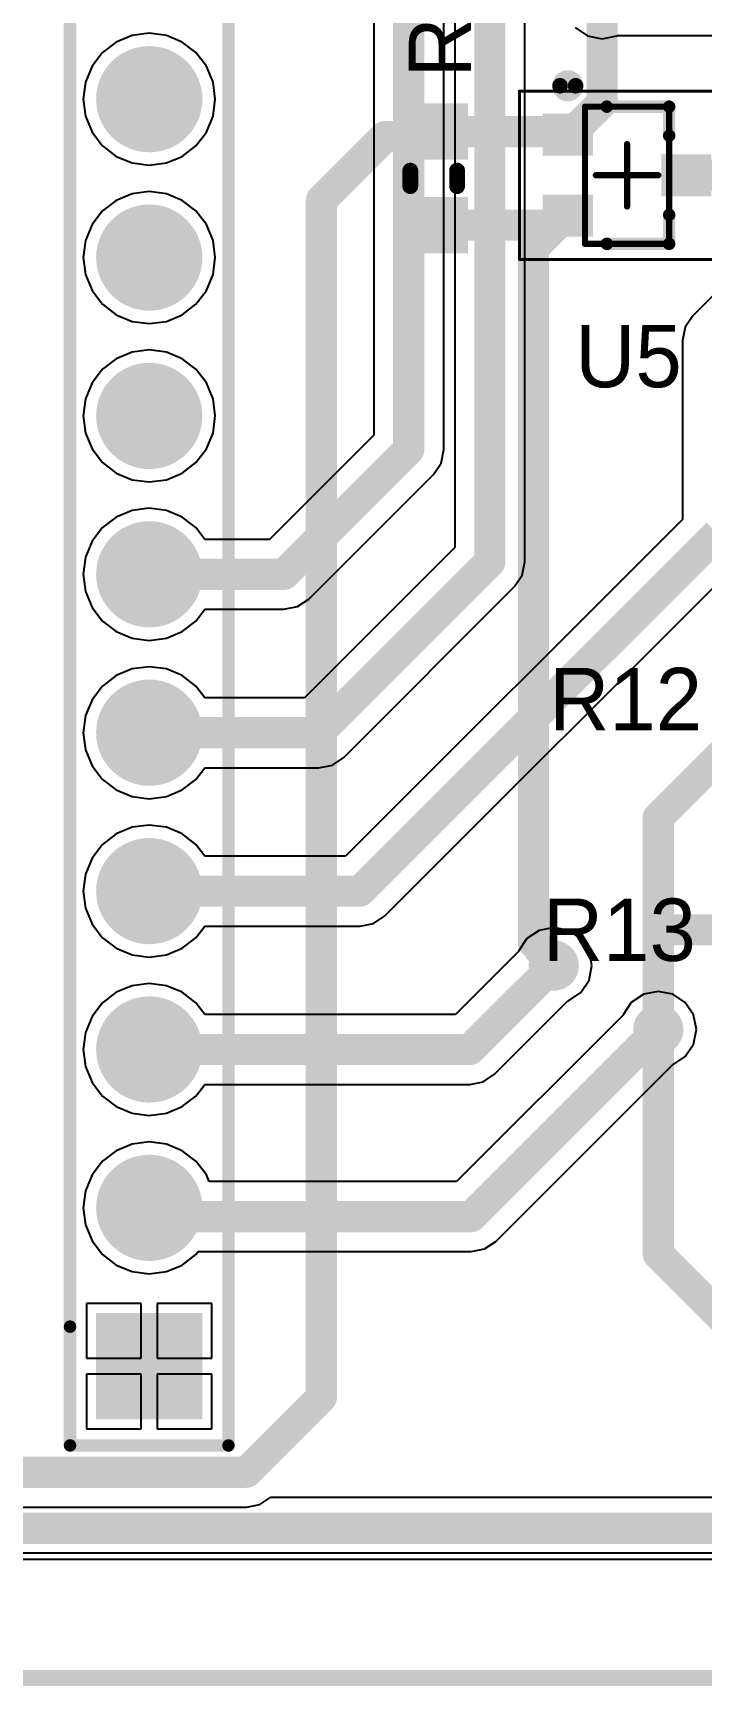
# Model space of a CAD drawing. Header units: millimetres. Extents: x -0.1 to 49.1, y -0.1 to 70.1.
# Drawn here: x 18.38 to 29.1, y -0.13 to 26.38 of the extents above; entities that cross this region are included whole.
import ezdxf

# ---------------------------------------------------------------- set-up
doc = ezdxf.new("R2010")
doc.units = ezdxf.units.MM
for name, color, linetype in [('BottomLayer', 5, 'Continuous'), ('BottomSolder', 6, 'Continuous'), ('Mechanical1', 6, 'Continuous'), ('Mechanical13', 56, 'Continuous'), ('Mechanical15', 56, 'Continuous'), ('MultiLayer', 9, 'Continuous'), ('TopLayer', 1, 'Continuous'), ('TopOverlay', 2, 'Continuous'), ('TopPaste', 8, 'Continuous'), ('TopSolder', 216, 'Continuous')]:
    doc.layers.add(name, color=color, linetype=linetype)

# ---------------------------------------------------------------- blocks, each defined once
blk = doc.blocks.new('DMN63D8LW_10')
at = {"layer": 'Mechanical13', "const_width": 0.1}
for points in [[(-0.675, -1.1), (-0.675, 1.1)], [(-0.675, 1.1), (0.675, 1.1)], [(0.675, -1.1), (0.675, 1.1)], [(-0.675, -1.1), (0.675, -1.1)]]:
    blk.add_lwpolyline(points, dxfattribs=at)
at = {"layer": 'Mechanical13', "const_width": 0.05}
for points in [[(-0.7, 1.1, 1), (-0.65, 1.1, 1)], [(-0.7, 1.1, 1), (-0.65, 1.1, 1)], [(0.65, 1.1, 1), (0.7, 1.1, 1)], [(0.65, 1.1, 1), (0.7, 1.1, 1)], [(-0.7, -1.1, 1), (-0.65, -1.1, 1)], [(-0.7, -1.1, 1), (-0.65, -1.1, 1)], [(0.65, -1.1, 1), (0.7, -1.1, 1)], [(0.65, -1.1, 1), (0.7, -1.1, 1)]]:
    blk.add_lwpolyline(points, format="xyb", close=True, dxfattribs=at)
at = {"layer": 'Mechanical15'}
for points, const_width in [([(-1.725, -1.35), (-1.725, 1.35)], 0.05), ([(-1.725, 1.35), (1.725, 1.35)], 0.05), ([(1.725, -1.35), (1.725, 1.35)], 0.05), ([(0, -0.5), (0, 0.5)], 0.1), ([(-0.5, 0), (0.5, 0)], 0.1), ([(-1.725, -1.35), (1.725, -1.35)], 0.05)]:
    blk.add_lwpolyline(points, dxfattribs=dict(at, const_width=const_width))
for points, const_width in [([(-1.737, 1.35, 1), (-1.713, 1.35, 1)], 0.025), ([(-1.737, 1.35, 1), (-1.713, 1.35, 1)], 0.025), ([(1.713, 1.35, 1), (1.737, 1.35, 1)], 0.025), ([(1.713, 1.35, 1), (1.737, 1.35, 1)], 0.025), ([(-0.025, 0.5, 1), (0.025, 0.5, 1)], 0.05), ([(-0.525, 0, 1), (-0.475, 0, 1)], 0.05), ([(0.475, 0, 1), (0.525, 0, 1)], 0.05), ([(-0.025, -0.5, 1), (0.025, -0.5, 1)], 0.05), ([(-1.737, -1.35, 1), (-1.713, -1.35, 1)], 0.025), ([(-1.737, -1.35, 1), (-1.713, -1.35, 1)], 0.025), ([(1.713, -1.35, 1), (1.737, -1.35, 1)], 0.025), ([(1.713, -1.35, 1), (1.737, -1.35, 1)], 0.025)]:
    blk.add_lwpolyline(points, format="xyb", close=True, dxfattribs=dict(at, const_width=const_width))
at = {"layer": 'TopLayer'}
for points in [[(-0.65, 0.415), (-0.65, 0.885), (-1.25, 0.415), (-1.25, 0.885)], [(1.25, -0.235), (1.25, 0.235), (0.65, -0.235), (0.65, 0.235)], [(-0.65, -0.885), (-0.65, -0.415), (-1.25, -0.885), (-1.25, -0.415)]]:
    blk.add_solid(points, dxfattribs=at)
at = {"layer": 'TopOverlay'}
for points, const_width in [([(-0.825, 1.435, 1), (-1.075, 1.435, 1)], 0.25), ([(-1.138, 1.435, 1), (-1.013, 1.435, 1)], 0.125), ([(-0.887, 1.435, 1), (-0.763, 1.435, 1)], 0.125), ([(-0.375, 1.1, 1), (-0.275, 1.1, 1)], 0.1), ([(0.625, 1.1, 1), (0.725, 1.1, 1)], 0.1), ([(0.625, 1.1, 1), (0.725, 1.1, 1)], 0.1), ([(0.625, 0.635, 1), (0.725, 0.635, 1)], 0.1), ([(0.625, -0.635, 1), (0.725, -0.635, 1)], 0.1), ([(-0.375, -1.1, 1), (-0.275, -1.1, 1)], 0.1), ([(0.625, -1.1, 1), (0.725, -1.1, 1)], 0.1), ([(0.625, -1.1, 1), (0.725, -1.1, 1)], 0.1)]:
    blk.add_lwpolyline(points, format="xyb", close=True, dxfattribs=dict(at, const_width=const_width))
at = {"layer": 'TopOverlay', "const_width": 0.2}
for points in [[(-0.325, 1.1), (0.675, 1.1)], [(0.675, 0.635), (0.675, 1.1)], [(0.675, -1.1), (0.675, -0.635)], [(-0.325, -1.1), (0.675, -1.1)]]:
    blk.add_lwpolyline(points, dxfattribs=at)
at = {"layer": 'TopPaste'}
for points in [[(-0.65, 0.415), (-0.65, 0.885), (-1.25, 0.415), (-1.25, 0.885)], [(1.25, -0.235), (1.25, 0.235), (0.65, -0.235), (0.65, 0.235)], [(-0.65, -0.885), (-0.65, -0.415), (-1.25, -0.885), (-1.25, -0.415)]]:
    blk.add_solid(points, dxfattribs=at)
at = {"layer": 'TopSolder'}
for points in [[(-0.548, 0.313), (-0.548, 0.987), (-1.352, 0.313), (-1.352, 0.987)], [(1.352, -0.337), (1.352, 0.337), (0.548, -0.337), (0.548, 0.337)], [(-0.548, -0.987), (-0.548, -0.313), (-1.352, -0.987), (-1.352, -0.313)]]:
    blk.add_solid(points, dxfattribs=at)
blk = doc.blocks.new('R___0603__1608_________14')
at = {"layer": 'TopLayer'}
for points in [[(-0.35, -0.45), (0.35, -0.45), (-0.35, 0.45), (0.35, 0.45)], [(1.15, -0.45), (1.85, -0.45), (1.15, 0.45), (1.85, 0.45)]]:
    blk.add_solid(points, dxfattribs=at)
at = {"layer": 'TopOverlay', "const_width": 0.254}
for points in [[(0.875, 0.375), (0.625, 0.375)], [(0.875, -0.375), (0.625, -0.375)]]:
    blk.add_lwpolyline(points, dxfattribs=at)
at = {"layer": 'TopOverlay', "const_width": 0.127}
for points in [[(0.562, 0.375, 1), (0.689, 0.375, 1)], [(0.811, 0.375, 1), (0.938, 0.375, 1)], [(0.562, -0.375, 1), (0.689, -0.375, 1)], [(0.811, -0.375, 1), (0.938, -0.375, 1)]]:
    blk.add_lwpolyline(points, format="xyb", close=True, dxfattribs=at)
at = {"layer": 'TopPaste'}
for points in [[(-0.35, -0.45), (0.35, -0.45), (-0.35, 0.45), (0.35, 0.45)], [(1.15, -0.45), (1.85, -0.45), (1.15, 0.45), (1.85, 0.45)]]:
    blk.add_solid(points, dxfattribs=at)
at = {"layer": 'TopSolder'}
for points in [[(-0.452, -0.552), (0.452, -0.552), (-0.452, 0.552), (0.452, 0.552)], [(1.048, -0.552), (1.952, -0.552), (1.048, 0.552), (1.952, 0.552)]]:
    blk.add_solid(points, dxfattribs=at)
blk = doc.blocks.new('HDR1X24_25')
at = {"layer": 'BottomLayer', "const_width": 0.75}
for points in [[(2.165, 0, 1), (2.915, 0, 1)], [(4.705, 0, 1), (5.455, 0, 1)], [(7.245, 0, 1), (7.995, 0, 1)], [(9.785, 0, 1), (10.535, 0, 1)], [(12.325, 0, 1), (13.075, 0, 1)], [(14.865, 0, 1), (15.615, 0, 1)], [(17.405, 0, 1), (18.155, 0, 1)], [(19.945, 0, 1), (20.695, 0, 1)]]:
    blk.add_lwpolyline(points, format="xyb", close=True, dxfattribs=at)
at = {"layer": 'BottomLayer'}
blk.add_solid([(-0.75, -0.75), (0.75, -0.75), (-0.75, 0.75), (0.75, 0.75)], dxfattribs=at)
at = {"layer": 'BottomSolder', "const_width": 0.852}
for points in [[(2.114, 0, 1), (2.966, 0, 1)], [(4.654, 0, 1), (5.506, 0, 1)], [(7.194, 0, 1), (8.046, 0, 1)], [(9.734, 0, 1), (10.586, 0, 1)], [(12.274, 0, 1), (13.126, 0, 1)], [(14.814, 0, 1), (15.666, 0, 1)], [(17.354, 0, 1), (18.206, 0, 1)], [(19.894, 0, 1), (20.746, 0, 1)]]:
    blk.add_lwpolyline(points, format="xyb", close=True, dxfattribs=at)
at = {"layer": 'BottomSolder'}
blk.add_solid([(-0.852, -0.852), (0.852, -0.852), (-0.852, 0.852), (0.852, 0.852)], dxfattribs=at)
at = {"layer": 'MultiLayer', "const_width": 0.75}
for points in [[(2.165, 0, 1), (2.915, 0, 1)], [(4.705, 0, 1), (5.455, 0, 1)], [(7.245, 0, 1), (7.995, 0, 1)], [(9.785, 0, 1), (10.535, 0, 1)], [(12.325, 0, 1), (13.075, 0, 1)], [(14.865, 0, 1), (15.615, 0, 1)], [(17.405, 0, 1), (18.155, 0, 1)], [(19.945, 0, 1), (20.695, 0, 1)]]:
    blk.add_lwpolyline(points, format="xyb", close=True, dxfattribs=at)
at = {"layer": 'MultiLayer'}
blk.add_solid([(-0.75, -0.75), (0.75, -0.75), (-0.75, 0.75), (0.75, 0.75)], dxfattribs=at)
at = {"layer": 'TopLayer', "const_width": 0.75}
for points in [[(2.165, 0, 1), (2.915, 0, 1)], [(4.705, 0, 1), (5.455, 0, 1)], [(7.245, 0, 1), (7.995, 0, 1)], [(9.785, 0, 1), (10.535, 0, 1)], [(12.325, 0, 1), (13.075, 0, 1)], [(14.865, 0, 1), (15.615, 0, 1)], [(17.405, 0, 1), (18.155, 0, 1)], [(19.945, 0, 1), (20.695, 0, 1)]]:
    blk.add_lwpolyline(points, format="xyb", close=True, dxfattribs=at)
at = {"layer": 'TopLayer'}
blk.add_solid([(-0.75, -0.75), (0.75, -0.75), (-0.75, 0.75), (0.75, 0.75)], dxfattribs=at)
at = {"layer": 'TopOverlay', "const_width": 0.2}
for points in [[(-1.27, 1.27), (0.635, 1.27)], [(-1.27, 1.27), (-1.27, -1.27)], [(0.635, 1.27), (59.69, 1.27)], [(-1.27, -1.27), (59.69, -1.27)]]:
    blk.add_lwpolyline(points, dxfattribs=at)
at = {"layer": 'TopOverlay', "const_width": 0.1}
for points in [[(-1.32, 1.27, 1), (-1.22, 1.27, 1)], [(-1.32, 1.27, 1), (-1.22, 1.27, 1)], [(0.585, 1.27, 1), (0.685, 1.27, 1)], [(0.585, 1.27, 1), (0.685, 1.27, 1)], [(-1.32, -1.27, 1), (-1.22, -1.27, 1)], [(-1.32, -1.27, 1), (-1.22, -1.27, 1)]]:
    blk.add_lwpolyline(points, format="xyb", close=True, dxfattribs=at)
at = {"layer": 'TopSolder', "const_width": 0.852}
for points in [[(2.114, 0, 1), (2.966, 0, 1)], [(4.654, 0, 1), (5.506, 0, 1)], [(7.194, 0, 1), (8.046, 0, 1)], [(9.734, 0, 1), (10.586, 0, 1)], [(12.274, 0, 1), (13.126, 0, 1)], [(14.814, 0, 1), (15.666, 0, 1)], [(17.354, 0, 1), (18.206, 0, 1)], [(19.894, 0, 1), (20.746, 0, 1)]]:
    blk.add_lwpolyline(points, format="xyb", close=True, dxfattribs=at)
at = {"layer": 'TopSolder'}
blk.add_solid([(-0.852, -0.852), (0.852, -0.852), (-0.852, 0.852), (0.852, 0.852)], dxfattribs=at)

msp = doc.modelspace()

# ---------------------------------------------------------------- linework, layer by layer
at = {"layer": 'BottomLayer'}
for p, q in [((23.839, 34.359), (23.839, 19.932)), ((24.961, 19.7), (24.961, 34.359)), ((25.139, 28.059), (25.139, 18.132)), ((26.261, 17.9), (26.261, 28.059)), ((19.966, 26.343), (19.71, 26.237)), ((20.24, 26.379), (19.966, 26.343)), ((20.514, 26.343), (20.24, 26.379)), ((20.77, 26.237), (20.514, 26.343)), ((27.067, 26.467), (27.266, 26.335)), ((27.266, 26.335), (27.5, 26.288)), ((27.5, 26.288), (27.734, 26.335)), ((27.734, 26.335), (27.741, 26.339)), ((27.741, 26.339), (41.74, 26.339)), ((19.491, 26.069), (19.323, 25.85)), ((19.71, 26.237), (19.491, 26.069)), ((20.989, 26.069), (20.77, 26.237)), ((21.157, 25.85), (20.989, 26.069)), ((19.323, 25.85), (19.217, 25.594)), ((21.263, 25.594), (21.157, 25.85)), ((19.217, 25.594), (19.181, 25.32)), ((21.299, 25.32), (21.263, 25.594)), ((19.181, 25.32), (19.217, 25.046)), ((21.263, 25.046), (21.299, 25.32)), ((19.217, 25.046), (19.323, 24.79)), ((21.157, 24.79), (21.263, 25.046)), ((19.323, 24.79), (19.491, 24.571)), ((20.989, 24.571), (21.157, 24.79)), ((19.491, 24.571), (19.71, 24.403)), ((19.71, 24.403), (19.966, 24.297)), ((20.514, 24.297), (20.77, 24.403)), ((20.77, 24.403), (20.989, 24.571)), ((19.966, 24.297), (20.24, 24.261)), ((20.24, 24.261), (20.514, 24.297)), ((19.71, 23.697), (19.491, 23.529)), ((19.966, 23.803), (19.71, 23.697)), ((20.24, 23.839), (19.966, 23.803)), ((20.514, 23.803), (20.24, 23.839)), ((20.77, 23.697), (20.514, 23.803)), ((20.989, 23.529), (20.77, 23.697)), ((30.803, 23.697), (28.953, 21.847)), ((19.491, 23.529), (19.323, 23.31)), ((21.157, 23.31), (20.989, 23.529)), ((19.323, 23.31), (19.217, 23.054)), ((21.263, 23.054), (21.157, 23.31)), ((19.217, 23.054), (19.181, 22.78)), ((21.299, 22.78), (21.263, 23.054)), ((19.181, 22.78), (19.217, 22.506)), ((21.263, 22.506), (21.299, 22.78)), ((19.217, 22.506), (19.323, 22.25)), ((21.157, 22.25), (21.263, 22.506)), ((19.323, 22.25), (19.491, 22.031)), ((19.491, 22.031), (19.71, 21.863)), ((20.77, 21.863), (20.989, 22.031)), ((20.989, 22.031), (21.157, 22.25)), ((19.71, 21.863), (19.966, 21.757)), ((19.966, 21.757), (20.24, 21.721)), ((20.24, 21.721), (20.514, 21.757)), ((20.514, 21.757), (20.77, 21.863)), ((28.953, 21.847), (28.832, 21.665)), ((28.832, 21.665), (28.789, 21.45)), ((19.966, 21.263), (19.71, 21.157)), ((20.24, 21.299), (19.966, 21.263)), ((20.514, 21.263), (20.24, 21.299)), ((20.77, 21.157), (20.514, 21.263)), ((28.789, 21.45), (28.789, 18.582)), ((19.491, 20.989), (19.323, 20.77)), ((19.71, 21.157), (19.491, 20.989)), ((20.989, 20.989), (20.77, 21.157)), ((21.157, 20.77), (20.989, 20.989)), ((19.323, 20.77), (19.217, 20.514)), ((21.263, 20.514), (21.157, 20.77)), ((19.217, 20.514), (19.181, 20.24)), ((21.299, 20.24), (21.263, 20.514)), ((19.181, 20.24), (19.217, 19.966)), ((21.263, 19.966), (21.299, 20.24)), ((19.217, 19.966), (19.323, 19.71)), ((21.157, 19.71), (21.263, 19.966)), ((23.839, 19.932), (22.168, 18.261)), ((19.323, 19.71), (19.491, 19.491)), ((20.989, 19.491), (21.157, 19.71)), ((24.918, 19.485), (24.961, 19.7)), ((19.491, 19.491), (19.71, 19.323)), ((20.77, 19.323), (20.989, 19.491)), ((24.797, 19.303), (24.918, 19.485)), ((19.71, 19.323), (19.966, 19.217)), ((19.966, 19.217), (20.24, 19.181)), ((20.24, 19.181), (20.514, 19.217)), ((20.514, 19.217), (20.77, 19.323)), ((22.797, 17.303), (24.797, 19.303)), ((19.71, 18.617), (19.491, 18.449)), ((19.966, 18.723), (19.71, 18.617)), ((20.24, 18.759), (19.966, 18.723)), ((20.514, 18.723), (20.24, 18.759)), ((20.77, 18.617), (20.514, 18.723)), ((20.989, 18.449), (20.77, 18.617)), ((28.789, 18.582), (23.388, 13.181)), ((19.491, 18.449), (19.323, 18.23)), ((21.133, 18.261), (20.989, 18.449)), ((19.323, 18.23), (19.217, 17.974)), ((22.168, 18.261), (21.133, 18.261)), ((25.139, 18.132), (22.728, 15.721)), ((19.217, 17.974), (19.181, 17.7)), ((24.017, 12.223), (29.747, 17.953)), ((26.218, 17.685), (26.261, 17.9)), ((19.181, 17.7), (19.217, 17.426)), ((23.357, 14.763), (26.097, 17.503)), ((26.097, 17.503), (26.218, 17.685)), ((19.217, 17.426), (19.323, 17.17)), ((22.615, 17.182), (22.797, 17.303)), ((19.323, 17.17), (19.491, 16.951)), ((20.989, 16.951), (21.133, 17.139)), ((21.133, 17.139), (22.4, 17.139)), ((22.4, 17.139), (22.615, 17.182)), ((19.491, 16.951), (19.71, 16.783)), ((19.71, 16.783), (19.966, 16.677)), ((20.514, 16.677), (20.77, 16.783)), ((20.77, 16.783), (20.989, 16.951)), ((19.966, 16.677), (20.24, 16.641)), ((20.24, 16.641), (20.514, 16.677)), ((19.966, 16.183), (19.71, 16.077)), ((20.24, 16.219), (19.966, 16.183)), ((20.514, 16.183), (20.24, 16.219)), ((20.77, 16.077), (20.514, 16.183)), ((19.491, 15.909), (19.323, 15.69)), ((19.71, 16.077), (19.491, 15.909)), ((20.989, 15.909), (20.77, 16.077)), ((21.133, 15.721), (20.989, 15.909)), ((19.323, 15.69), (19.217, 15.434)), ((22.728, 15.721), (21.133, 15.721)), ((19.217, 15.434), (19.181, 15.16)), ((19.181, 15.16), (19.217, 14.886)), ((19.217, 14.886), (19.323, 14.63)), ((19.323, 14.63), (19.491, 14.411)), ((20.989, 14.411), (21.133, 14.599)), ((21.133, 14.599), (22.96, 14.599)), ((22.96, 14.599), (23.175, 14.642)), ((23.175, 14.642), (23.357, 14.763)), ((19.491, 14.411), (19.71, 14.243)), ((20.77, 14.243), (20.989, 14.411)), ((19.71, 14.243), (19.966, 14.137)), ((19.966, 14.137), (20.24, 14.101)), ((20.24, 14.101), (20.514, 14.137)), ((20.514, 14.137), (20.77, 14.243)), ((19.71, 13.537), (19.491, 13.369)), ((19.966, 13.643), (19.71, 13.537)), ((20.24, 13.679), (19.966, 13.643)), ((20.514, 13.643), (20.24, 13.679)), ((20.77, 13.537), (20.514, 13.643)), ((20.989, 13.369), (20.77, 13.537)), ((19.491, 13.369), (19.323, 13.15)), ((21.133, 13.181), (20.989, 13.369)), ((19.323, 13.15), (19.217, 12.894)), ((23.388, 13.181), (21.133, 13.181)), ((19.217, 12.894), (19.181, 12.62)), ((19.181, 12.62), (19.217, 12.346)), ((19.217, 12.346), (19.323, 12.09)), ((23.835, 12.102), (24.017, 12.223)), ((19.323, 12.09), (19.491, 11.871)), ((20.989, 11.871), (21.133, 12.059)), ((21.133, 12.059), (23.62, 12.059)), ((23.62, 12.059), (23.835, 12.102)), ((26.491, 11.99), (26.292, 11.858)), ((26.725, 12.037), (26.491, 11.99)), ((26.959, 11.99), (26.725, 12.037)), ((27.158, 11.858), (26.959, 11.99)), ((19.491, 11.871), (19.71, 11.703)), ((19.71, 11.703), (19.966, 11.597)), ((20.514, 11.597), (20.77, 11.703)), ((20.77, 11.703), (20.989, 11.871)), ((26.292, 11.858), (26.16, 11.659)), ((27.29, 11.659), (27.158, 11.858)), ((19.966, 11.597), (20.24, 11.561)), ((20.24, 11.561), (20.514, 11.597)), ((26.158, 11.651), (25.148, 10.641)), ((26.16, 11.659), (26.158, 11.651)), ((27.337, 11.425), (27.29, 11.659)), ((27.29, 11.191), (27.337, 11.425)), ((20.24, 11.139), (19.966, 11.103)), ((20.514, 11.103), (20.24, 11.139)), ((27.158, 10.992), (27.29, 11.191)), ((19.71, 10.997), (19.491, 10.829)), ((19.966, 11.103), (19.71, 10.997)), ((20.77, 10.997), (20.514, 11.103)), ((20.989, 10.829), (20.77, 10.997)), ((26.959, 10.86), (27.158, 10.992)), ((28.166, 10.965), (27.967, 10.833)), ((28.4, 11.012), (28.166, 10.965)), ((28.634, 10.965), (28.4, 11.012)), ((28.833, 10.833), (28.634, 10.965)), ((19.323, 10.61), (19.217, 10.354)), ((19.491, 10.829), (19.323, 10.61)), ((21.133, 10.641), (20.989, 10.829)), ((25.148, 10.641), (21.133, 10.641)), ((27.833, 10.626), (25.168, 7.961)), ((25.777, 9.683), (26.951, 10.858)), ((26.951, 10.858), (26.959, 10.86)), ((27.835, 10.634), (27.833, 10.626)), ((27.967, 10.833), (27.835, 10.634)), ((28.965, 10.634), (28.833, 10.833)), ((29.012, 10.4), (28.965, 10.634)), ((19.217, 10.354), (19.181, 10.08)), ((28.965, 10.166), (29.012, 10.4)), ((19.181, 10.08), (19.217, 9.806)), ((28.833, 9.967), (28.965, 10.166)), ((25.797, 7.003), (28.626, 9.833)), ((28.626, 9.833), (28.634, 9.835)), ((28.634, 9.835), (28.833, 9.967)), ((19.217, 9.806), (19.323, 9.55)), ((19.323, 9.55), (19.491, 9.331)), ((25.38, 9.519), (25.595, 9.562)), ((25.595, 9.562), (25.777, 9.683)), ((19.491, 9.331), (19.71, 9.163)), ((20.77, 9.163), (20.989, 9.331)), ((20.989, 9.331), (21.133, 9.519)), ((21.133, 9.519), (25.38, 9.519)), ((19.71, 9.163), (19.966, 9.057)), ((19.966, 9.057), (20.24, 9.021)), ((20.24, 9.021), (20.514, 9.057)), ((20.514, 9.057), (20.77, 9.163)), ((19.966, 8.563), (19.71, 8.457)), ((20.24, 8.599), (19.966, 8.563)), ((20.514, 8.563), (20.24, 8.599)), ((20.77, 8.457), (20.514, 8.563)), ((19.491, 8.289), (19.323, 8.07)), ((19.71, 8.457), (19.491, 8.289)), ((20.989, 8.289), (20.77, 8.457)), ((21.157, 8.07), (20.989, 8.289)), ((19.323, 8.07), (19.217, 7.814)), ((21.202, 7.961), (21.157, 8.07)), ((25.168, 7.961), (21.202, 7.961)), ((19.217, 7.814), (19.181, 7.54)), ((19.181, 7.54), (19.217, 7.266)), ((19.217, 7.266), (19.323, 7.01)), ((19.323, 7.01), (19.491, 6.791)), ((25.615, 6.882), (25.797, 7.003)), ((19.491, 6.791), (19.71, 6.623)), ((20.77, 6.623), (20.989, 6.791)), ((20.989, 6.791), (21.026, 6.839)), ((21.026, 6.839), (25.4, 6.839)), ((25.4, 6.839), (25.615, 6.882)), ((19.71, 6.623), (19.966, 6.517)), ((19.966, 6.517), (20.24, 6.481)), ((20.24, 6.481), (20.514, 6.517)), ((20.514, 6.517), (20.77, 6.623)), ((20.113, 6.004), (19.236, 6.004)), ((19.236, 6.004), (19.236, 5.127)), ((20.113, 5.127), (20.113, 6.004)), ((21.244, 6.004), (20.367, 6.004)), ((20.367, 6.004), (20.367, 5.127)), ((21.244, 5.127), (21.244, 6.004)), ((19.236, 5.127), (20.113, 5.127)), ((20.367, 5.127), (21.244, 5.127)), ((20.113, 4.873), (19.236, 4.873)), ((19.236, 4.873), (19.236, 3.996)), ((20.113, 3.996), (20.113, 4.873)), ((21.244, 4.873), (20.367, 4.873)), ((20.367, 4.873), (20.367, 3.996)), ((21.244, 3.996), (21.244, 4.873)), ((19.236, 3.996), (20.113, 3.996)), ((20.367, 3.996), (21.244, 3.996)), ((47, 2), (2, 2))]:
    msp.add_line(p, q, dxfattribs=at)
at = {"layer": 'BottomLayer', "const_width": 0.5}
for points in [[(24.4, 19.7), (24.4, 34.6)], [(25.7, 17.9), (25.7, 28.3)], [(22.4, 17.7), (24.4, 19.7)], [(23.62, 12.62), (29.35, 18.35)], [(22.96, 15.16), (25.7, 17.9)], [(20.24, 17.7), (22.4, 17.7)], [(20.24, 15.16), (22.96, 15.16)], [(20.24, 12.62), (23.62, 12.62)], [(25.38, 10.08), (26.725, 11.425)], [(25.4, 7.4), (28.4, 10.4)], [(20.24, 10.08), (25.38, 10.08)], [(20.24, 7.54), (20.38, 7.4)], [(20.38, 7.4), (25.4, 7.4)]]:
    msp.add_lwpolyline(points, dxfattribs=at)
at = {"layer": 'BottomLayer'}
for points, const_width in [([(24.275, 19.7, 1), (24.525, 19.7, 1)], 0.25), ([(24.275, 19.7, 1), (24.525, 19.7, 1)], 0.25), ([(25.575, 17.9, 1), (25.825, 17.9, 1)], 0.25), ([(25.575, 17.9, 1), (25.825, 17.9, 1)], 0.25), ([(20.115, 17.7, 1), (20.365, 17.7, 1)], 0.25), ([(22.275, 17.7, 1), (22.525, 17.7, 1)], 0.25), ([(22.275, 17.7, 1), (22.525, 17.7, 1)], 0.25), ([(20.115, 15.16, 1), (20.365, 15.16, 1)], 0.25), ([(22.835, 15.16, 1), (23.085, 15.16, 1)], 0.25), ([(22.835, 15.16, 1), (23.085, 15.16, 1)], 0.25), ([(20.115, 12.62, 1), (20.365, 12.62, 1)], 0.25), ([(23.495, 12.62, 1), (23.745, 12.62, 1)], 0.25), ([(23.495, 12.62, 1), (23.745, 12.62, 1)], 0.25), ([(26.575, 11.425, 1), (26.875, 11.425, 1)], 0.3), ([(26.6, 11.425, 1), (26.85, 11.425, 1)], 0.25), ([(28.25, 10.4, 1), (28.55, 10.4, 1)], 0.3), ([(28.275, 10.4, 1), (28.525, 10.4, 1)], 0.25), ([(20.115, 10.08, 1), (20.365, 10.08, 1)], 0.25), ([(25.255, 10.08, 1), (25.505, 10.08, 1)], 0.25), ([(25.255, 10.08, 1), (25.505, 10.08, 1)], 0.25), ([(20.115, 7.54, 1), (20.365, 7.54, 1)], 0.25), ([(20.255, 7.4, 1), (20.505, 7.4, 1)], 0.25), ([(20.255, 7.4, 1), (20.505, 7.4, 1)], 0.25), ([(25.275, 7.4, 1), (25.525, 7.4, 1)], 0.25), ([(25.275, 7.4, 1), (25.525, 7.4, 1)], 0.25)]:
    msp.add_lwpolyline(points, format="xyb", close=True, dxfattribs=dict(at, const_width=const_width))
at = {"layer": 'BottomSolder', "const_width": 0.402}
for points in [[(26.524, 11.425, 1), (26.926, 11.425, 1)], [(28.199, 10.4, 1), (28.601, 10.4, 1)]]:
    msp.add_lwpolyline(points, format="xyb", close=True, dxfattribs=at)
at = {"layer": 'Mechanical1', "const_width": 0.254}
msp.add_lwpolyline([(0, 0), (49, 0)], dxfattribs=at)
at = {"layer": 'MultiLayer', "const_width": 0.3}
for points in [[(26.575, 11.425, 1), (26.875, 11.425, 1)], [(28.25, 10.4, 1), (28.55, 10.4, 1)]]:
    msp.add_lwpolyline(points, format="xyb", close=True, dxfattribs=at)
at = {"layer": 'TopLayer'}
for p, q in [((8.7, 2.739), (21.8, 2.739)), ((21.8, 2.739), (22.015, 2.782)), ((22.015, 2.782), (22.191, 2.9)), ((22.191, 2.9), (38.1, 2.9)), ((47, 1.9), (3.3, 1.9))]:
    msp.add_line(p, q, dxfattribs=at)
at = {"layer": 'TopLayer', "const_width": 0.5}
for points in [[(27.5, 25.265), (27.5, 26.9)], [(26.985, 24.75), (27.5, 25.265)], [(23, 23.7), (24.02, 24.72)], [(24.02, 24.72), (24.72, 24.72)], [(24.72, 24.72), (24.8, 24.8)], [(24.8, 24.8), (26.865, 24.8)], [(26.865, 24.8), (26.915, 24.75)], [(26.915, 24.75), (26.95, 24.75)], [(26.95, 24.75), (26.985, 24.75)], [(28.85, 24.1), (31.1, 24.1)], [(23, 4.5), (23, 23.7)], [(26.765, 23.3), (26.915, 23.45)], [(26.915, 23.45), (26.95, 23.45)], [(24.8, 23.3), (26.765, 23.3)], [(26.4, 22.935), (26.765, 23.3)], [(26.4, 11.8), (26.4, 22.935)], [(28.4, 13.8), (30.1, 15.5)], [(28.4, 12.1), (28.4, 13.8)], [(28.4, 10.4), (28.4, 12.1)], [(28.4, 12.1), (28.5, 12)], [(28.5, 12), (30.1, 12)], [(26.4, 11.8), (26.5, 11.7)], [(26.5, 11.677), (26.5, 11.7)], [(26.5, 11.677), (26.725, 11.452)], [(26.725, 11.425), (26.725, 11.452)], [(28.4, 6.8), (28.4, 10.4)], [(28.4, 6.8), (31.2, 4)], [(21.8, 3.3), (23, 4.5)], [(8.7, 3.3), (21.8, 3.3)], [(7.6, 2.4), (38.6, 2.4)]]:
    msp.add_lwpolyline(points, dxfattribs=at)
at = {"layer": 'TopLayer'}
for points, const_width in [([(27.375, 25.265, 1), (27.625, 25.265, 1)], 0.25), ([(27.375, 25.265, 1), (27.625, 25.265, 1)], 0.25), ([(23.895, 24.72, 1), (24.145, 24.72, 1)], 0.25), ([(23.895, 24.72, 1), (24.145, 24.72, 1)], 0.25), ([(24.595, 24.72, 1), (24.845, 24.72, 1)], 0.25), ([(24.595, 24.72, 1), (24.845, 24.72, 1)], 0.25), ([(24.675, 24.8, 1), (24.925, 24.8, 1)], 0.25), ([(24.675, 24.8, 1), (24.925, 24.8, 1)], 0.25), ([(26.74, 24.8, 1), (26.99, 24.8, 1)], 0.25), ([(26.74, 24.8, 1), (26.99, 24.8, 1)], 0.25), ([(26.79, 24.75, 1), (27.04, 24.75, 1)], 0.25), ([(26.79, 24.75, 1), (27.04, 24.75, 1)], 0.25), ([(26.825, 24.75, 1), (27.075, 24.75, 1)], 0.25), ([(26.825, 24.75, 1), (27.075, 24.75, 1)], 0.25), ([(26.86, 24.75, 1), (27.11, 24.75, 1)], 0.25), ([(26.86, 24.75, 1), (27.11, 24.75, 1)], 0.25), ([(28.725, 24.1, 1), (28.975, 24.1, 1)], 0.25), ([(22.875, 23.7, 1), (23.125, 23.7, 1)], 0.25), ([(22.875, 23.7, 1), (23.125, 23.7, 1)], 0.25), ([(26.79, 23.45, 1), (27.04, 23.45, 1)], 0.25), ([(26.79, 23.45, 1), (27.04, 23.45, 1)], 0.25), ([(26.825, 23.45, 1), (27.075, 23.45, 1)], 0.25), ([(24.675, 23.3, 1), (24.925, 23.3, 1)], 0.25), ([(26.64, 23.3, 1), (26.89, 23.3, 1)], 0.25), ([(26.64, 23.3, 1), (26.89, 23.3, 1)], 0.25), ([(26.64, 23.3, 1), (26.89, 23.3, 1)], 0.25), ([(26.275, 22.935, 1), (26.525, 22.935, 1)], 0.25), ([(26.275, 22.935, 1), (26.525, 22.935, 1)], 0.25), ([(28.275, 13.8, 1), (28.525, 13.8, 1)], 0.25), ([(28.275, 13.8, 1), (28.525, 13.8, 1)], 0.25), ([(28.275, 12.1, 1), (28.525, 12.1, 1)], 0.25), ([(28.275, 12.1, 1), (28.525, 12.1, 1)], 0.25), ([(28.275, 12.1, 1), (28.525, 12.1, 1)], 0.25), ([(28.375, 12, 1), (28.625, 12, 1)], 0.25), ([(28.375, 12, 1), (28.625, 12, 1)], 0.25), ([(26.275, 11.8, 1), (26.525, 11.8, 1)], 0.25), ([(26.275, 11.8, 1), (26.525, 11.8, 1)], 0.25), ([(26.375, 11.7, 1), (26.625, 11.7, 1)], 0.25), ([(26.375, 11.7, 1), (26.625, 11.7, 1)], 0.25), ([(26.375, 11.677, 1), (26.625, 11.677, 1)], 0.25), ([(26.375, 11.677, 1), (26.625, 11.677, 1)], 0.25), ([(26.575, 11.425, 1), (26.875, 11.425, 1)], 0.3), ([(26.6, 11.452, 1), (26.85, 11.452, 1)], 0.25), ([(26.6, 11.452, 1), (26.85, 11.452, 1)], 0.25), ([(26.6, 11.425, 1), (26.85, 11.425, 1)], 0.25), ([(28.25, 10.4, 1), (28.55, 10.4, 1)], 0.3), ([(28.275, 10.4, 1), (28.525, 10.4, 1)], 0.25), ([(28.275, 10.4, 1), (28.525, 10.4, 1)], 0.25), ([(28.275, 6.8, 1), (28.525, 6.8, 1)], 0.25), ([(28.275, 6.8, 1), (28.525, 6.8, 1)], 0.25), ([(22.875, 4.5, 1), (23.125, 4.5, 1)], 0.25), ([(22.875, 4.5, 1), (23.125, 4.5, 1)], 0.25), ([(21.675, 3.3, 1), (21.925, 3.3, 1)], 0.25), ([(21.675, 3.3, 1), (21.925, 3.3, 1)], 0.25)]:
    msp.add_lwpolyline(points, format="xyb", close=True, dxfattribs=dict(at, const_width=const_width))
at = {"layer": 'TopSolder', "const_width": 0.402}
for points in [[(26.524, 11.425, 1), (26.926, 11.425, 1)], [(28.199, 10.4, 1), (28.601, 10.4, 1)]]:
    msp.add_lwpolyline(points, format="xyb", close=True, dxfattribs=at)

# ---------------------------------------------------------------- block references
for name, p, rotation in [('HDR1X24_25', (20.24, 5), 90), ('R___0603__1608_________14', (24.8, 24.8), 270)]:
    msp.add_blockref(name, p, dxfattribs=dict(rotation=rotation))
msp.add_blockref('DMN63D8LW_10', (27.9, 24.1))

# ---------------------------------------------------------------- texts
at = {"layer": 'TopOverlay'}
msp.add_text('R4', height=1, rotation=90, dxfattribs=at).set_placement((25.4, 25.667))
for s, p in [('U5', (27.067, 20.7)), ('R12', (26.65, 15.2)), ('R13', (26.55, 11.5))]:
    msp.add_text(s, height=1, dxfattribs=at).set_placement(p)

doc.saveas('drawing.dxf')
